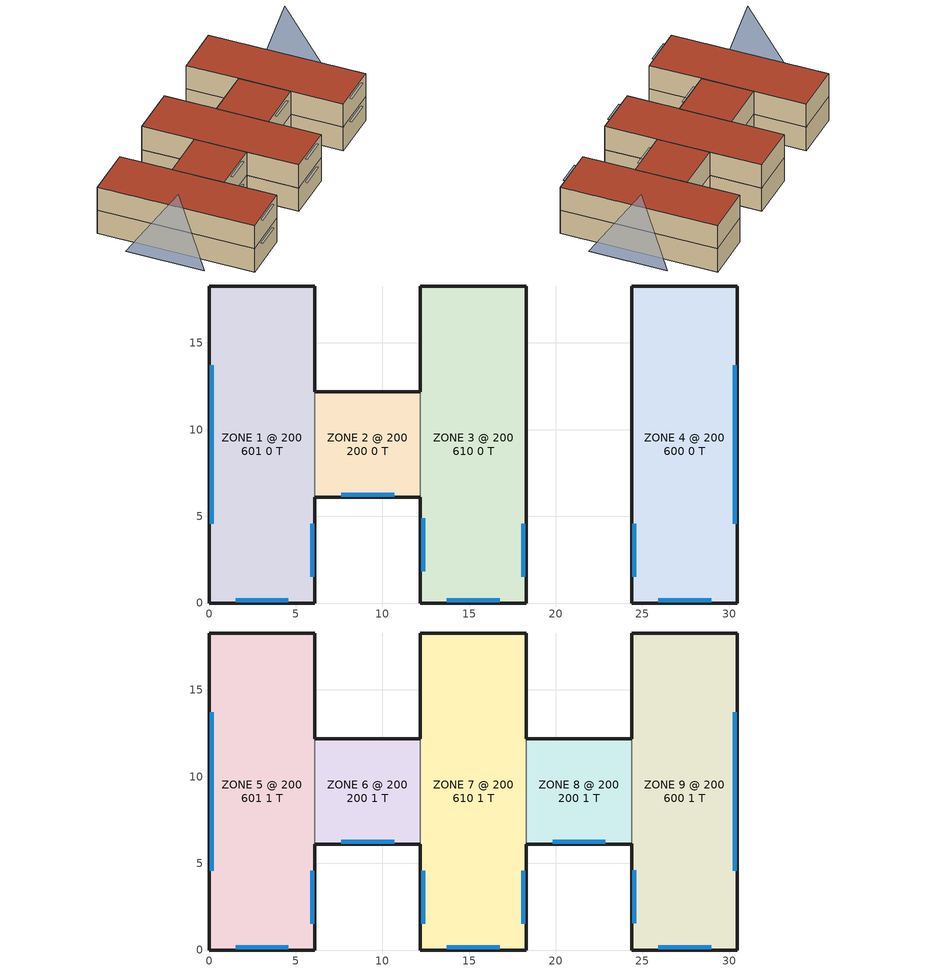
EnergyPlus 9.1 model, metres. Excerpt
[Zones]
ZONE 1 @ 200 601 0 T
 floor ground (SLAB FLOOR): 6.1,0 0,0 0,18.29 6.1,18.29 z0
 wall outside (EXTERIOR): 6.1,12.19 6.1,18.29 0,18.29 0,0 6.1,0 6.1,6.1 z0:3.05
 wall to ZONE 2 @ 200 200 0 T (INTERIOR): 6.1,6.1 6.1,12.19 z0:3.05
 window (SINGLE PANE HW WINDOW): 1.52,0.15 4.57,0.15 / 5.94,1.52 5.94,4.57 / 0.15,13.72 0.15,4.57 z0.3:2.74
ZONE 2 @ 200 200 0 T
 floor ground (SLAB FLOOR): 12.19,6.1 6.1,6.1 6.1,12.19 12.19,12.19 z0
 wall outside (EXTERIOR): 6.1,6.1 12.19,6.1 / 12.19,12.19 6.1,12.19 z0:3.05
 wall to ZONE 3 @ 200 610 0 T (INTERIOR): 12.19,6.1 12.19,12.19 z0:3.05
 window (SINGLE PANE HW WINDOW): 7.62,6.25 10.67,6.25 z0.3:2.74
ZONE 3 @ 200 610 0 T
 floor ground (SLAB FLOOR): 18.29,0 12.19,0 12.19,18.29 18.29,18.29 z0
 wall outside (EXTERIOR): 12.19,6.1 12.19,0 18.29,0 18.29,6.1 18.29,12.19 18.29,18.29 12.19,18.29 12.19,12.19 z0:3.05
 window (SINGLE PANE HW WINDOW): 13.72,0.15 16.76,0.15 / 18.14,1.52 18.14,4.57 / 12.34,4.88 12.34,1.83 z0.3:2.74
ZONE 4 @ 200 600 0 T
 floor ground (SLAB FLOOR): 30.48,0 24.38,0 24.38,18.29 30.48,18.29 z0
 wall outside (EXTERIOR): 24.38,0 30.48,0 30.48,18.29 24.38,18.29 24.38,12.19 24.38,6.1 24.38,0 z0:3.05
 window (SINGLE PANE HW WINDOW): 25.91,0.15 28.96,0.15 / 30.33,4.57 30.33,13.72 / 24.54,4.57 24.54,1.52 z0.3:2.74
ZONE 5 @ 200 601 1 T
 floor to ZONE 1 @ 200 601 0 T (FLOOR): 6.1,0 0,0 0,18.29 6.1,18.29 z3.05
 wall outside (EXTERIOR): 6.1,12.19 6.1,18.29 0,18.29 0,0 6.1,0 6.1,6.1 z3.05:6.1
 wall to ZONE 6 @ 200 200 1 T (INTERIOR): 6.1,6.1 6.1,12.19 z3.05:6.1
 window (SINGLE PANE HW WINDOW): 1.52,0.15 4.57,0.15 / 5.94,1.52 5.94,4.57 / 0.15,13.72 0.15,4.57 z3.35:5.79
 roof outside (ROOF31): 0,18.29 0,0 6.1,0 6.1,18.29 z6.1
ZONE 6 @ 200 200 1 T
 floor to ZONE 2 @ 200 200 0 T (FLOOR): 12.19,6.1 6.1,6.1 6.1,12.19 12.19,12.19 z3.05
 wall outside (EXTERIOR): 6.1,6.1 12.19,6.1 / 12.19,12.19 6.1,12.19 z3.05:6.1
 wall to ZONE 7 @ 200 610 1 T (INTERIOR): 12.19,6.1 12.19,12.19 z3.05:6.1
 window (SINGLE PANE HW WINDOW): 7.62,6.25 10.67,6.25 z3.35:5.79
 roof outside (ROOF31): 6.1,12.19 6.1,6.1 12.19,6.1 12.19,12.19 z6.1
ZONE 7 @ 200 610 1 T
 floor to ZONE 3 @ 200 610 0 T (FLOOR): 18.29,0 12.19,0 12.19,18.29 18.29,18.29 z3.05
 wall outside (EXTERIOR): 18.29,12.19 18.29,18.29 12.19,18.29 12.19,12.19 / 12.19,6.1 12.19,0 18.29,0 18.29,6.1 z3.05:6.1
 wall to ZONE 8 @ 200 200 1 T (INTERIOR): 18.29,6.1 18.29,12.19 z3.05:6.1
 window (SINGLE PANE HW WINDOW): 13.72,0.15 16.76,0.15 / 18.14,1.52 18.14,4.57 / 12.34,4.57 12.34,1.52 z3.35:5.79
 roof outside (ROOF31): 12.19,18.29 12.19,0 18.29,0 18.29,18.29 z6.1
ZONE 8 @ 200 200 1 T
 floor outside (FLOOR32): 24.38,6.1 18.29,6.1 18.29,12.19 24.38,12.19 z3.05
 wall outside (EXTERIOR): 18.29,6.1 24.38,6.1 / 24.38,12.19 18.29,12.19 z3.05:6.1
 wall to ZONE 9 @ 200 600 1 T (INTERIOR): 24.38,6.1 24.38,12.19 z3.05:6.1
 window (SINGLE PANE HW WINDOW): 19.81,6.25 22.86,6.25 z3.35:5.79
 roof outside (ROOF31): 18.29,12.19 18.29,6.1 24.38,6.1 24.38,12.19 z6.1
ZONE 9 @ 200 600 1 T
 floor to ZONE 4 @ 200 600 0 T (FLOOR): 30.48,0 24.38,0 24.38,18.29 30.48,18.29 z3.05
 wall outside (EXTERIOR): 24.38,6.13 24.38,0 30.48,0 30.48,18.29 24.38,18.29 24.38,12.19 z3.05:6.1
 window (SINGLE PANE HW WINDOW): 25.91,0.15 28.96,0.15 / 30.33,4.57 30.33,13.72 / 24.54,4.6 24.54,1.55 z3.35:5.79
 roof outside (ROOF31): 24.38,18.29 24.38,0 30.48,0 30.48,18.29 z6.1
shading: 33.53,10.67,10.06 33.53,13.72,0.91 33.53,4.57,0.91; -3.05,7.62,10.06 -3.05,4.57,0.91 -3.05,13.72,0.91; 1.52,-0.3 1.52,0 4.57,0 4.57,-0.3 z2.87; 7.62,5.79 7.62,6.1 10.67,6.1 10.67,5.79 z2.87; 13.72,-0.3 13.72,0 16.76,0 16.76,-0.3 z2.87; 25.91,-0.3 25.91,0 28.96,0 28.96,-0.3 z2.87; 1.52,-0.3 1.52,0 4.57,0 4.57,-0.3 z5.91; 7.62,5.79 7.62,6.1 10.67,6.1 10.67,5.79 z5.91; 13.72,-0.3 13.72,0 16.76,0 16.76,-0.3 z5.91; 19.81,5.79 19.81,6.1 22.86,6.1 22.86,5.79 z5.88; 25.91,-0.3 25.91,0 28.96,0 28.96,-0.3 z5.91
[Building]
BUILDING WITH MANY SHADING EFFECTS: North Axis {deg}=0; Terrain=Suburbs; Loads Convergence Tolerance Value=0.04; Temperature Convergence Tolerance Value {deltaC}=0.4; Solar Distribution=FullInteriorAndExterior; Maximum Number of Warmup Days=25; Minimum Number of Warmup Days=6
[Site:Location]
PHOENIX_AZ_USA_WMO_722780: Latitude {deg}=33.42; Longitude {deg}=-112.02; Time Zone {hr}=-7; Elevation {m}=339
[SizingPeriod:DesignDay] Day of Month=21; Humidity Condition Type=Wetbulb; Barometric Pressure {Pa}=97318; Rain Indicator=No; Snow Indicator=No; Daylight Saving Time Indicator=No; Solar Model Indicator=ASHRAEClearSky; Sky Clearness=1
Name | Month | Day Type | Maximum Dry-Bulb Temperature {C} | Daily Dry-Bulb Temperature Range {deltaC} | Wetbulb or DewPoint at Maximum Dry-Bulb {C} | Wind Speed {m/s} | Wind Direction {deg}
PHOENIX Ann Htg 99.6% Condns DB with Sun | 12 | WinterDesignDay | 2.9 | 0 | 2.9 | 2 | 120
PHOENIX Ann Clg .4% Condns DB=>MWB | 7 | SummerDesignDay | 43.4 | 12.3 | 21.1 | 4.1 | 270
[Site:GroundTemperature:BuildingSurface]
19.97, 19.99, 20.03, 20.03, 19.88, 19.7, 19.61, 20.05, 19.99, 19.98, 20.08, 20.05
[Material] Thermal Absorptance=0.9
Name | Roughness | Thickness {m} | Conductivity {W/m-K} | Density {kg/m3} | Specific Heat {J/kg-K} | Solar Absorptance | Visible Absorptance
A2 - 4 IN DENSE FACE BRICK | Rough | 0.101498 | 1.245296 | 2082.4 | 920.48 | 0.93 | 0.93
B3 - 2 IN INSULATION | VeryRough | 0.0509016 | 0.0432394 | 32.03693 | 836.8 | 0.5 | 0.5
C2 - 4 IN LW CONCRETE BLOCK | MediumRough | 0.101498 | 0.380507 | 608.7016 | 836.8 | 0.65 | 0.65
E1 - 3 / 4 IN PLASTER OR GYP BOARD | Smooth | 0.01905 | 0.726422 | 1601.846 | 836.8 | 0.92 | 0.92
C7 - 8 IN LW CONCRETE BLOCK | Rough | 0.203302 | 0.570761 | 608.7016 | 836.8 | 0.65 | 0.65
CONCRETE - SAND AND GRAVEL 4 IN | MediumRough | 0.101498 | 1.729577 | 2242.585 | 836.8 | 0.6 | 0.6
C5 - 4 IN HW CONCRETE | MediumRough | 0.101498 | 1.729577 | 2242.585 | 836.8 | 0.65 | 0.65
E5 - ACOUSTIC TILE | MediumSmooth | 0.01905 | 0.0605352 | 480.5539 | 836.8 | 0.32 | 0.32
E2 - 1 / 2 IN SLAG OR STONE | Rough | 0.0127102 | 1.435549 | 881.0155 | 1673.6 | 0.55 | 0.55
E3 - 3 / 8 IN FELT AND MEMBRANE | Rough | 0.00954024 | 0.190253 | 1121.292 | 1673.6 | 0.75 | 0.75
B6 - 2 IN DENSE INSULATION | VeryRough | 0.0509016 | 0.0432394 | 91.30524 | 836.8 | 0.5 | 0.5
C12 - 2 IN HW CONCRETE | MediumRough | 0.0509016 | 1.729577 | 2242.585 | 836.8 | 0.65 | 0.65
[WindowMaterial:Glazing]
GLASS - CLEAR PLATE 1 / 4 IN: Optical Data Type=SpectralAverage; Thickness {m}=0.006; Solar Transmittance at Normal Incidence=0.775; Front Side Solar Reflectance at Normal Incidence=0.071; Back Side Solar Reflectance at Normal Incidence=0.071; Visible Transmittance at Normal Incidence=0.881; Front Side Visible Reflectance at Normal Incidence=0.08; Back Side Visible Reflectance at Normal Incidence=0.08; Infrared Transmittance at Normal Incidence=0; Front Side Infrared Hemispherical Emissivity=0.84; Back Side Infrared Hemispherical Emissivity=0.84; Conductivity {W/m-K}=0.9
[Material:AirGap]
E4 - CEILING AIRSPACE: Thermal Resistance {m2-K/W}=0.176228
[Construction]
EXTERIOR: A2 - 4 IN DENSE FACE BRICK, B3 - 2 IN INSULATION, C2 - 4 IN LW CONCRETE BLOCK, E1 - 3 / 4 IN PLASTER OR GYP BOARD
SINGLE PANE HW WINDOW: GLASS - CLEAR PLATE 1 / 4 IN
INTERIOR: C7 - 8 IN LW CONCRETE BLOCK
SLAB FLOOR: CONCRETE - SAND AND GRAVEL 4 IN
FLOOR: E5 - ACOUSTIC TILE, E4 - CEILING AIRSPACE, C5 - 4 IN HW CONCRETE
ROOF31: E2 - 1 / 2 IN SLAG OR STONE, E3 - 3 / 8 IN FELT AND MEMBRANE, B6 - 2 IN DENSE INSULATION, C12 - 2 IN HW CONCRETE
FLOOR32: C5 - 4 IN HW CONCRETE
[Zone] Type=1; Multiplier=1; Ceiling Height {m}=autocalculate; Volume {m3}=autocalculate
ZONE 1 @ 200 601 0 T; ZONE 2 @ 200 200 0 T; ZONE 3 @ 200 610 0 T; ZONE 4 @ 200 600 0 T; ZONE 5 @ 200 601 1 T; ZONE 6 @ 200 200 1 T; ZONE 7 @ 200 610 1 T; ZONE 8 @ 200 200 1 T; ZONE 9 @ 200 600 1 T
[ZoneInfiltration:DesignFlowRate] Schedule=CONSTANT; Design Flow Rate Calculation Method=flow/zone; Constant Term Coefficient=0.606; Temperature Term Coefficient=0.03636; Velocity Term Coefficient=0.117717; Velocity Squared Term Coefficient=0
Name | Zone or ZoneList | Design Flow Rate {m3/s}
ZONE 1 @ 200 601 0 T Infil 1 | ZONE 1 @ 200 601 0 T | 0.283168
ZONE 2 @ 200 200 0 T Infil 1 | ZONE 2 @ 200 200 0 T | 0.0943895
ZONE 3 @ 200 610 0 T Infil 1 | ZONE 3 @ 200 610 0 T | 0.283168
ZONE 4 @ 200 600 0 T Infil 1 | ZONE 4 @ 200 600 0 T | 0.283168
ZONE 5 @ 200 601 1 T Infil 1 | ZONE 5 @ 200 601 1 T | 0.283168
ZONE 6 @ 200 200 1 T Infil 1 | ZONE 6 @ 200 200 1 T | 0.0943895
ZONE 7 @ 200 610 1 T Infil 1 | ZONE 7 @ 200 610 1 T | 0.283168
ZONE 8 @ 200 200 1 T Infil 1 | ZONE 8 @ 200 200 1 T | 0.0943895
ZONE 9 @ 200 600 1 T Infil 1 | ZONE 9 @ 200 600 1 T | 0.283168
[SurfaceProperty:LocalEnvironment]
Name | Exterior Surface | External Shading Fraction Schedule
LocEnv:EAST SIDE TREE | EAST SIDE TREE | ExtShadingSch:EAST SIDE TREE
LocEnv:WEST SIDE TREE | WEST SIDE TREE | ExtShadingSch:WEST SIDE TREE
LocEnv:ZN001:WALL001:SHADE001 | ZN001:WALL001:SHADE001 | ExtShadingSch:ZN001:WALL001:SHADE001
LocEnv:ZN002:WALL001:SHADE001 | ZN002:WALL001:SHADE001 | ExtShadingSch:ZN002:WALL001:SHADE001
LocEnv:ZN003:WALL001:SHADE001 | ZN003:WALL001:SHADE001 | ExtShadingSch:ZN003:WALL001:SHADE001
LocEnv:ZN004:WALL001:SHADE001 | ZN004:WALL001:SHADE001 | ExtShadingSch:ZN004:WALL001:SHADE001
LocEnv:ZN005:WALL001:SHADE001 | ZN005:WALL001:SHADE001 | ExtShadingSch:ZN005:WALL001:SHADE001
LocEnv:ZN006:WALL001:SHADE001 | ZN006:WALL001:SHADE001 | ExtShadingSch:ZN006:WALL001:SHADE001
LocEnv:ZN007:WALL001:SHADE001 | ZN007:WALL001:SHADE001 | ExtShadingSch:ZN007:WALL001:SHADE001
LocEnv:ZN008:WALL001:SHADE001 | ZN008:WALL001:SHADE001 | ExtShadingSch:ZN008:WALL001:SHADE001
LocEnv:ZN009:WALL001:SHADE001 | ZN009:WALL001:SHADE001 | ExtShadingSch:ZN009:WALL001:SHADE001
LocEnv:ZN001:WALL001 | ZN001:WALL001 | ExtShadingSch:ZN001:WALL001
LocEnv:ZN001:WALL001:WIN001 | ZN001:WALL001:WIN001 | ExtShadingSch:ZN001:WALL001:WIN001
LocEnv:ZN001:WALL002 | ZN001:WALL002 | ExtShadingSch:ZN001:WALL002
LocEnv:ZN001:WALL002:WIN001 | ZN001:WALL002:WIN001 | ExtShadingSch:ZN001:WALL002:WIN001
LocEnv:ZN001:WALL003 | ZN001:WALL003 | ExtShadingSch:ZN001:WALL003
LocEnv:ZN001:WALL004 | ZN001:WALL004 | ExtShadingSch:ZN001:WALL004
LocEnv:ZN001:WALL005 | ZN001:WALL005 | ExtShadingSch:ZN001:WALL005
LocEnv:ZN001:WALL005:WIN001 | ZN001:WALL005:WIN001 | ExtShadingSch:ZN001:WALL005:WIN001
LocEnv:ZN001:WALL006 | ZN001:WALL006 | ExtShadingSch:ZN001:WALL006
LocEnv:ZN001:FLR001 | ZN001:FLR001 | ExtShadingSch:ZN001:FLR001
LocEnv:ZN001:ROOF001 | ZN001:ROOF001 | ExtShadingSch:ZN001:ROOF001
LocEnv:ZN002:WALL001 | ZN002:WALL001 | ExtShadingSch:ZN002:WALL001
LocEnv:ZN002:WALL001:WIN001 | ZN002:WALL001:WIN001 | ExtShadingSch:ZN002:WALL001:WIN001
LocEnv:ZN002:WALL002 | ZN002:WALL002 | ExtShadingSch:ZN002:WALL002
LocEnv:ZN002:WALL003 | ZN002:WALL003 | ExtShadingSch:ZN002:WALL003
LocEnv:ZN002:WALL004 | ZN002:WALL004 | ExtShadingSch:ZN002:WALL004
LocEnv:ZN002:FLR001 | ZN002:FLR001 | ExtShadingSch:ZN002:FLR001
LocEnv:ZN002:ROOF001 | ZN002:ROOF001 | ExtShadingSch:ZN002:ROOF001
LocEnv:ZN003:WALL001 | ZN003:WALL001 | ExtShadingSch:ZN003:WALL001
LocEnv:ZN003:WALL001:WIN001 | ZN003:WALL001:WIN001 | ExtShadingSch:ZN003:WALL001:WIN001
LocEnv:ZN003:WALL002 | ZN003:WALL002 | ExtShadingSch:ZN003:WALL002
LocEnv:ZN003:WALL002:WIN001 | ZN003:WALL002:WIN001 | ExtShadingSch:ZN003:WALL002:WIN001
LocEnv:ZN003:WALL003 | ZN003:WALL003 | ExtShadingSch:ZN003:WALL003
LocEnv:ZN003:WALL004 | ZN003:WALL004 | ExtShadingSch:ZN003:WALL004
LocEnv:ZN003:WALL005 | ZN003:WALL005 | ExtShadingSch:ZN003:WALL005
LocEnv:ZN003:WALL006 | ZN003:WALL006 | ExtShadingSch:ZN003:WALL006
LocEnv:ZN003:WALL007 | ZN003:WALL007 | ExtShadingSch:ZN003:WALL007
LocEnv:ZN003:WALL007:WIN001 | ZN003:WALL007:WIN001 | ExtShadingSch:ZN003:WALL007:WIN001
LocEnv:ZN003:WALL008 | ZN003:WALL008 | ExtShadingSch:ZN003:WALL008
LocEnv:ZN003:FLR001 | ZN003:FLR001 | ExtShadingSch:ZN003:FLR001
LocEnv:ZN003:ROOF001 | ZN003:ROOF001 | ExtShadingSch:ZN003:ROOF001
LocEnv:ZN004:WALL001 | ZN004:WALL001 | ExtShadingSch:ZN004:WALL001
LocEnv:ZN004:WALL001:WIN001 | ZN004:WALL001:WIN001 | ExtShadingSch:ZN004:WALL001:WIN001
LocEnv:ZN004:WALL002 | ZN004:WALL002 | ExtShadingSch:ZN004:WALL002
LocEnv:ZN004:WALL002:WIN001 | ZN004:WALL002:WIN001 | ExtShadingSch:ZN004:WALL002:WIN001
LocEnv:ZN004:WALL003 | ZN004:WALL003 | ExtShadingSch:ZN004:WALL003
LocEnv:ZN004:WALL004 | ZN004:WALL004 | ExtShadingSch:ZN004:WALL004
LocEnv:ZN004:WALL005 | ZN004:WALL005 | ExtShadingSch:ZN004:WALL005
LocEnv:ZN004:WALL006 | ZN004:WALL006 | ExtShadingSch:ZN004:WALL006
LocEnv:ZN004:WALL006:WIN001 | ZN004:WALL006:WIN001 | ExtShadingSch:ZN004:WALL006:WIN001
LocEnv:ZN004:FLR001 | ZN004:FLR001 | ExtShadingSch:ZN004:FLR001
LocEnv:ZN004:ROOF001 | ZN004:ROOF001 | ExtShadingSch:ZN004:ROOF001
LocEnv:ZN005:WALL001 | ZN005:WALL001 | ExtShadingSch:ZN005:WALL001
LocEnv:ZN005:WALL001:WIN001 | ZN005:WALL001:WIN001 | ExtShadingSch:ZN005:WALL001:WIN001
LocEnv:ZN005:WALL002 | ZN005:WALL002 | ExtShadingSch:ZN005:WALL002
LocEnv:ZN005:WALL002:WIN001 | ZN005:WALL002:WIN001 | ExtShadingSch:ZN005:WALL002:WIN001
LocEnv:ZN005:WALL003 | ZN005:WALL003 | ExtShadingSch:ZN005:WALL003
LocEnv:ZN005:WALL004 | ZN005:WALL004 | ExtShadingSch:ZN005:WALL004
LocEnv:ZN005:WALL005 | ZN005:WALL005 | ExtShadingSch:ZN005:WALL005
LocEnv:ZN005:WALL005:WIN001 | ZN005:WALL005:WIN001 | ExtShadingSch:ZN005:WALL005:WIN001
LocEnv:ZN005:WALL006 | ZN005:WALL006 | ExtShadingSch:ZN005:WALL006
LocEnv:ZN005:FLR001 | ZN005:FLR001 | ExtShadingSch:ZN005:FLR001
LocEnv:ZN005:ROOF001 | ZN005:ROOF001 | ExtShadingSch:ZN005:ROOF001
LocEnv:ZN006:WALL001 | ZN006:WALL001 | ExtShadingSch:ZN006:WALL001
LocEnv:ZN006:WALL001:WIN001 | ZN006:WALL001:WIN001 | ExtShadingSch:ZN006:WALL001:WIN001
LocEnv:ZN006:WALL002 | ZN006:WALL002 | ExtShadingSch:ZN006:WALL002
LocEnv:ZN006:WALL003 | ZN006:WALL003 | ExtShadingSch:ZN006:WALL003
LocEnv:ZN006:WALL004 | ZN006:WALL004 | ExtShadingSch:ZN006:WALL004
LocEnv:ZN006:FLR001 | ZN006:FLR001 | ExtShadingSch:ZN006:FLR001
LocEnv:ZN006:ROOF001 | ZN006:ROOF001 | ExtShadingSch:ZN006:ROOF001
LocEnv:ZN007:WALL001 | ZN007:WALL001 | ExtShadingSch:ZN007:WALL001
LocEnv:ZN007:WALL001:WIN001 | ZN007:WALL001:WIN001 | ExtShadingSch:ZN007:WALL001:WIN001
LocEnv:ZN007:WALL002 | ZN007:WALL002 | ExtShadingSch:ZN007:WALL002
LocEnv:ZN007:WALL002:WIN001 | ZN007:WALL002:WIN001 | ExtShadingSch:ZN007:WALL002:WIN001
LocEnv:ZN007:WALL003 | ZN007:WALL003 | ExtShadingSch:ZN007:WALL003
LocEnv:ZN007:WALL004 | ZN007:WALL004 | ExtShadingSch:ZN007:WALL004
LocEnv:ZN007:WALL005 | ZN007:WALL005 | ExtShadingSch:ZN007:WALL005
LocEnv:ZN007:WALL006 | ZN007:WALL006 | ExtShadingSch:ZN007:WALL006
LocEnv:ZN007:WALL006:WIN001 | ZN007:WALL006:WIN001 | ExtShadingSch:ZN007:WALL006:WIN001
LocEnv:ZN007:WALL007 | ZN007:WALL007 | ExtShadingSch:ZN007:WALL007
LocEnv:ZN007:WALL008 | ZN007:WALL008 | ExtShadingSch:ZN007:WALL008
LocEnv:ZN007:FLR001 | ZN007:FLR001 | ExtShadingSch:ZN007:FLR001
LocEnv:ZN007:ROOF001 | ZN007:ROOF001 | ExtShadingSch:ZN007:ROOF001
LocEnv:ZN008:WALL001 | ZN008:WALL001 | ExtShadingSch:ZN008:WALL001
LocEnv:ZN008:WALL001:WIN001 | ZN008:WALL001:WIN001 | ExtShadingSch:ZN008:WALL001:WIN001
LocEnv:ZN008:WALL002 | ZN008:WALL002 | ExtShadingSch:ZN008:WALL002
LocEnv:ZN008:WALL003 | ZN008:WALL003 | ExtShadingSch:ZN008:WALL003
LocEnv:ZN008:WALL004 | ZN008:WALL004 | ExtShadingSch:ZN008:WALL004
LocEnv:ZN008:FLR001 | ZN008:FLR001 | ExtShadingSch:ZN008:FLR001
LocEnv:ZN008:ROOF001 | ZN008:ROOF001 | ExtShadingSch:ZN008:ROOF001
LocEnv:ZN009:WALL001 | ZN009:WALL001 | ExtShadingSch:ZN009:WALL001
LocEnv:ZN009:WALL001:WIN001 | ZN009:WALL001:WIN001 | ExtShadingSch:ZN009:WALL001:WIN001
LocEnv:ZN009:WALL002 | ZN009:WALL002 | ExtShadingSch:ZN009:WALL002
LocEnv:ZN009:WALL002:WIN001 | ZN009:WALL002:WIN001 | ExtShadingSch:ZN009:WALL002:WIN001
LocEnv:ZN009:WALL003 | ZN009:WALL003 | ExtShadingSch:ZN009:WALL003
LocEnv:ZN009:WALL004 | ZN009:WALL004 | ExtShadingSch:ZN009:WALL004
LocEnv:ZN009:WALL005 | ZN009:WALL005 | ExtShadingSch:ZN009:WALL005
LocEnv:ZN009:WALL005:WIN001 | ZN009:WALL005:WIN001 | ExtShadingSch:ZN009:WALL005:WIN001
LocEnv:ZN009:WALL006 | ZN009:WALL006 | ExtShadingSch:ZN009:WALL006
LocEnv:ZN009:FLR001 | ZN009:FLR001 | ExtShadingSch:ZN009:FLR001
LocEnv:ZN009:ROOF001 | ZN009:ROOF001 | ExtShadingSch:ZN009:ROOF001
[ZoneControl:Thermostat] Control Type Schedule=Zone Control Type Schedule
Name | Zone or ZoneList | Control 1
ZONE 1 @ 200 601 0 T CONTROLS | ZONE 1 @ 200 601 0 T | ZONE 1 @ 200 601 0 T SETPOINTS
ZONE 2 @ 200 200 0 T CONTROLS | ZONE 2 @ 200 200 0 T | ZONE 2 @ 200 200 0 T SETPOINTS
ZONE 3 @ 200 610 0 T CONTROLS | ZONE 3 @ 200 610 0 T | ZONE 3 @ 200 610 0 T SETPOINTS
ZONE 4 @ 200 600 0 T CONTROLS | ZONE 4 @ 200 600 0 T | ZONE 4 @ 200 600 0 T SETPOINTS
ZONE 5 @ 200 601 1 T CONTROLS | ZONE 5 @ 200 601 1 T | ZONE 5 @ 200 601 1 T SETPOINTS
ZONE 6 @ 200 200 1 T CONTROLS | ZONE 6 @ 200 200 1 T | ZONE 6 @ 200 200 1 T SETPOINTS
ZONE 7 @ 200 610 1 T CONTROLS | ZONE 7 @ 200 610 1 T | ZONE 7 @ 200 610 1 T SETPOINTS
ZONE 8 @ 200 200 1 T CONTROLS | ZONE 8 @ 200 200 1 T | ZONE 8 @ 200 200 1 T SETPOINTS
ZONE 9 @ 200 600 1 T CONTROLS | ZONE 9 @ 200 600 1 T | ZONE 9 @ 200 600 1 T SETPOINTS
[ThermostatSetpoint:DualSetpoint]
Name | Heating Setpoint Temperature Schedule | Cooling Setpoint Temperature Schedule
ZONE 1 @ 200 601 0 T SETPOINTS | ZONE 1 @ 200 601 0 T Heating Setpoints | ZONE 1 @ 200 601 0 T Cooling Setpoints
ZONE 2 @ 200 200 0 T SETPOINTS | ZONE 2 @ 200 200 0 T Heating Setpoints | ZONE 2 @ 200 200 0 T Cooling Setpoints
ZONE 3 @ 200 610 0 T SETPOINTS | ZONE 3 @ 200 610 0 T Heating Setpoints | ZONE 3 @ 200 610 0 T Cooling Setpoints
ZONE 4 @ 200 600 0 T SETPOINTS | ZONE 4 @ 200 600 0 T Heating Setpoints | ZONE 4 @ 200 600 0 T Cooling Setpoints
ZONE 5 @ 200 601 1 T SETPOINTS | ZONE 5 @ 200 601 1 T Heating Setpoints | ZONE 5 @ 200 601 1 T Cooling Setpoints
ZONE 6 @ 200 200 1 T SETPOINTS | ZONE 6 @ 200 200 1 T Heating Setpoints | ZONE 6 @ 200 200 1 T Cooling Setpoints
ZONE 7 @ 200 610 1 T SETPOINTS | ZONE 7 @ 200 610 1 T Heating Setpoints | ZONE 7 @ 200 610 1 T Cooling Setpoints
ZONE 8 @ 200 200 1 T SETPOINTS | ZONE 8 @ 200 200 1 T Heating Setpoints | ZONE 8 @ 200 200 1 T Cooling Setpoints
ZONE 9 @ 200 600 1 T SETPOINTS | ZONE 9 @ 200 600 1 T Heating Setpoints | ZONE 9 @ 200 600 1 T Cooling Setpoints
[Zone equipment]
ZONE 1 @ 200 601 0 T: ZONE 1 @ 200 601 0 T PURCHASED AIR
ZONE 2 @ 200 200 0 T: ZONE 2 @ 200 200 0 T PURCHASED AIR
ZONE 3 @ 200 610 0 T: ZONE 3 @ 200 610 0 T PURCHASED AIR
ZONE 4 @ 200 600 0 T: ZONE 4 @ 200 600 0 T PURCHASED AIR
ZONE 5 @ 200 601 1 T: ZONE 5 @ 200 601 1 T PURCHASED AIR
ZONE 6 @ 200 200 1 T: ZONE 6 @ 200 200 1 T PURCHASED AIR
ZONE 7 @ 200 610 1 T: ZONE 7 @ 200 610 1 T PURCHASED AIR
ZONE 8 @ 200 200 1 T: ZONE 8 @ 200 200 1 T PURCHASED AIR
ZONE 9 @ 200 600 1 T: ZONE 9 @ 200 600 1 T PURCHASED AIR
[ZoneHVAC:IdealLoadsAirSystem] Maximum Heating Supply Air Temperature {C}=50; Minimum Cooling Supply Air Temperature {C}=13; Maximum Heating Supply Air Humidity Ratio {kgWater/kgDryAir}=0.015; Minimum Cooling Supply Air Humidity Ratio {kgWater/kgDryAir}=0.009; Heating Limit=NoLimit; Maximum Heating Air Flow Rate {m3/s}=autosize; Cooling Limit=NoLimit; Maximum Cooling Air Flow Rate {m3/s}=autosize; Dehumidification Control Type=ConstantSupplyHumidityRatio; Humidification Control Type=ConstantSupplyHumidityRatio
ZONE 1 @ 200 601 0 T PURCHASED AIR; ZONE 2 @ 200 200 0 T PURCHASED AIR; ZONE 3 @ 200 610 0 T PURCHASED AIR; ZONE 4 @ 200 600 0 T PURCHASED AIR; ZONE 5 @ 200 601 1 T PURCHASED AIR; ZONE 6 @ 200 200 1 T PURCHASED AIR; ZONE 7 @ 200 610 1 T PURCHASED AIR; ZONE 8 @ 200 200 1 T PURCHASED AIR; ZONE 9 @ 200 600 1 T PURCHASED AIR
[Schedule:Compact]
CONSTANT: Through: 12/31, For: AllDays, Until: 24:00, 1
Zone Control Type Schedule: Through: 12/31, For: AllDays, Until: 24:00, 4
ZONE 1 @ 200 601 0 T Heating Setpoints; ZONE 2 @ 200 200 0 T Heating Setpoints; ZONE 3 @ 200 610 0 T Heating Setpoints; ZONE 4 @ 200 600 0 T Heating Setpoints; ZONE 5 @ 200 601 1 T Heating Setpoints; ZONE 6 @ 200 200 1 T Heating Setpoints; ZONE 7 @ 200 610 1 T Heating Setpoints; ZONE 8 @ 200 200 1 T Heating Setpoints; ZONE 9 @ 200 600 1 T Heating Setpoints: Through: 12/31, For: AllDays, Until: 24:00, 20
ZONE 1 @ 200 601 0 T Cooling Setpoints; ZONE 2 @ 200 200 0 T Cooling Setpoints; ZONE 3 @ 200 610 0 T Cooling Setpoints; ZONE 4 @ 200 600 0 T Cooling Setpoints; ZONE 5 @ 200 601 1 T Cooling Setpoints; ZONE 6 @ 200 200 1 T Cooling Setpoints; ZONE 7 @ 200 610 1 T Cooling Setpoints; ZONE 8 @ 200 200 1 T Cooling Setpoints; ZONE 9 @ 200 600 1 T Cooling Setpoints: Through: 12/31, For: AllDays, Until: 24:00, 25.6
[Schedule:File] File=SolarShadingTest_Shading_Data.csv; Rows to Skip at Top=1; Minutes per Item=15
Name | Column Number
ExtShadingSch:EAST SIDE TREE | 2
ExtShadingSch:WEST SIDE TREE | 4
ExtShadingSch:ZN001:WALL001:SHADE001 | 6
ExtShadingSch:ZN002:WALL001:SHADE001 | 8
ExtShadingSch:ZN003:WALL001:SHADE001 | 10
ExtShadingSch:ZN004:WALL001:SHADE001 | 12
ExtShadingSch:ZN005:WALL001:SHADE001 | 14
ExtShadingSch:ZN006:WALL001:SHADE001 | 16
ExtShadingSch:ZN007:WALL001:SHADE001 | 18
ExtShadingSch:ZN008:WALL001:SHADE001 | 20
ExtShadingSch:ZN009:WALL001:SHADE001 | 22
ExtShadingSch:ZN001:WALL001 | 24
ExtShadingSch:ZN001:WALL001:WIN001 | 25
ExtShadingSch:ZN001:WALL002 | 26
ExtShadingSch:ZN001:WALL002:WIN001 | 27
ExtShadingSch:ZN001:WALL003 | 28
ExtShadingSch:ZN001:WALL004 | 29
ExtShadingSch:ZN001:WALL005 | 30
ExtShadingSch:ZN001:WALL005:WIN001 | 31
ExtShadingSch:ZN001:WALL006 | 32
ExtShadingSch:ZN001:FLR001 | 33
ExtShadingSch:ZN001:ROOF001 | 34
ExtShadingSch:ZN002:WALL001 | 35
ExtShadingSch:ZN002:WALL001:WIN001 | 36
ExtShadingSch:ZN002:WALL002 | 37
ExtShadingSch:ZN002:WALL003 | 38
ExtShadingSch:ZN002:WALL004 | 39
ExtShadingSch:ZN002:FLR001 | 40
ExtShadingSch:ZN002:ROOF001 | 41
ExtShadingSch:ZN003:WALL001 | 42
ExtShadingSch:ZN003:WALL001:WIN001 | 43
ExtShadingSch:ZN003:WALL002 | 44
ExtShadingSch:ZN003:WALL002:WIN001 | 45
ExtShadingSch:ZN003:WALL003 | 46
ExtShadingSch:ZN003:WALL004 | 47
ExtShadingSch:ZN003:WALL005 | 48
ExtShadingSch:ZN003:WALL006 | 49
ExtShadingSch:ZN003:WALL007 | 50
ExtShadingSch:ZN003:WALL007:WIN001 | 51
ExtShadingSch:ZN003:WALL008 | 52
ExtShadingSch:ZN003:FLR001 | 53
ExtShadingSch:ZN003:ROOF001 | 54
ExtShadingSch:ZN004:WALL001 | 55
ExtShadingSch:ZN004:WALL001:WIN001 | 56
ExtShadingSch:ZN004:WALL002 | 57
ExtShadingSch:ZN004:WALL002:WIN001 | 58
ExtShadingSch:ZN004:WALL003 | 59
ExtShadingSch:ZN004:WALL004 | 60
ExtShadingSch:ZN004:WALL005 | 61
ExtShadingSch:ZN004:WALL006 | 62
ExtShadingSch:ZN004:WALL006:WIN001 | 63
ExtShadingSch:ZN004:FLR001 | 64
ExtShadingSch:ZN004:ROOF001 | 65
ExtShadingSch:ZN005:WALL001 | 66
ExtShadingSch:ZN005:WALL001:WIN001 | 67
ExtShadingSch:ZN005:WALL002 | 68
ExtShadingSch:ZN005:WALL002:WIN001 | 69
ExtShadingSch:ZN005:WALL003 | 70
ExtShadingSch:ZN005:WALL004 | 71
ExtShadingSch:ZN005:WALL005 | 72
ExtShadingSch:ZN005:WALL005:WIN001 | 73
ExtShadingSch:ZN005:WALL006 | 74
ExtShadingSch:ZN005:FLR001 | 75
ExtShadingSch:ZN005:ROOF001 | 76
ExtShadingSch:ZN006:WALL001 | 77
ExtShadingSch:ZN006:WALL001:WIN001 | 78
ExtShadingSch:ZN006:WALL002 | 79
ExtShadingSch:ZN006:WALL003 | 80
ExtShadingSch:ZN006:WALL004 | 81
ExtShadingSch:ZN006:FLR001 | 82
ExtShadingSch:ZN006:ROOF001 | 83
ExtShadingSch:ZN007:WALL001 | 84
ExtShadingSch:ZN007:WALL001:WIN001 | 85
ExtShadingSch:ZN007:WALL002 | 86
ExtShadingSch:ZN007:WALL002:WIN001 | 87
ExtShadingSch:ZN007:WALL003 | 88
ExtShadingSch:ZN007:WALL004 | 89
ExtShadingSch:ZN007:WALL005 | 90
ExtShadingSch:ZN007:WALL006 | 91
ExtShadingSch:ZN007:WALL006:WIN001 | 92
ExtShadingSch:ZN007:WALL007 | 93
ExtShadingSch:ZN007:WALL008 | 94
ExtShadingSch:ZN007:FLR001 | 95
ExtShadingSch:ZN007:ROOF001 | 96
ExtShadingSch:ZN008:WALL001 | 97
ExtShadingSch:ZN008:WALL001:WIN001 | 98
ExtShadingSch:ZN008:WALL002 | 99
ExtShadingSch:ZN008:WALL003 | 100
ExtShadingSch:ZN008:WALL004 | 101
ExtShadingSch:ZN008:FLR001 | 102
ExtShadingSch:ZN008:ROOF001 | 103
ExtShadingSch:ZN009:WALL001 | 104
ExtShadingSch:ZN009:WALL001:WIN001 | 105
ExtShadingSch:ZN009:WALL002 | 106
ExtShadingSch:ZN009:WALL002:WIN001 | 107
ExtShadingSch:ZN009:WALL003 | 108
ExtShadingSch:ZN009:WALL004 | 109
ExtShadingSch:ZN009:WALL005 | 110
ExtShadingSch:ZN009:WALL005:WIN001 | 111
ExtShadingSch:ZN009:WALL006 | 112
ExtShadingSch:ZN009:FLR001 | 113
ExtShadingSch:ZN009:ROOF001 | 114
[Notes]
SolarShadingTest_ExternalFraction.idf
Basic file description:  2 story building divided into 9 zones, overhangs, reveal,
Highlights:              Test of shading effects for EnergyPlus.
Simulation Location/Run: PHOENIX_AZ_USA_WMO_722780, 2 design days, 1 run periods.
Run Control executes the run periods using the weather file
Location:                Phoenix, AZ (could be anywhere)
Design Days:             PHOENIX_AZ_USA Annual Heating 99.6%, MaxDB=2.9°C  (Winter design day has solar)
PHOENIX_AZ_USA Annual Cooling (DB=>MWB) .4%, MaxDB=43.4°C MWB=21.1°C
Run Period (Weather File): 1/1 through 12/31, PHOENIX_AZ_USA TMY2
Run Control:             No Zone and System sizing.  Runs design days and weather period.
Building: Fictional 9 zone building.  This building has detached shading, reveals,
self-shading, windows, and interzone surfaces.
Floor Area:        780.4 m2
Number of Stories: 2
Zone Description Details:
(tree) +   |         |         |         |         |         |    + (tree)
Internal gains description:     Infiltration uses default coefficients.
Interzone Surfaces:             Yes
Internal Mass:                  No
People:                         None
Lights:                         None
Windows:                        Single Pane Windows (1/4 inch glass)
Doors:                          None
Detached Shading:               Yes, two trees, east and west, non-seasonal transmittance.
Daylight:                       None
Natural Ventilation:            None
Compact Schedules:              Yes
Solar Distribution:             FullInteriorAndExterior
HVAC:                           Purchased Air
Zonal Equipment:                None
Central Air Handling Equipment: None
System Equipment Autosize:      None
Purchased Cooling:              None
Purchased Heating:              None
Coils:                          None
Pumps:                          None
Boilers:                        None
Chillers:                       None
Standard Reports:               None
Timestep or Hourly Variables:   Hourly and RunPeriod
Time bins Report:               None
HTML Report:                    None
Environmental Emissions:        None
Utility Tariffs:                None
WMO=722780 Time Zone=NAZ        (GMT-07:00) Arizona
Data Source=ASHRAE 2005 Annual Design Conditions
Using Design Conditions from "Climate Design Data 2005 ASHRAE Handbook"
PHOENIX_AZ_USA Extreme Annual Wind Speeds, 1%=8.3m/s, 2.5%=7.2m/s, 5%=5.9m/s
PHOENIX_AZ_USA Extreme Annual Temperatures, Max Drybulb=45.8°C Min Drybulb=0.4°C
PHOENIX_AZ_USA Annual Heating Design Conditions Wind Speed=2m/s Wind Dir=120
Coldest Month=December
PHOENIX_AZ_USA Annual Heating 99.6%, MaxDB=2.9°C
